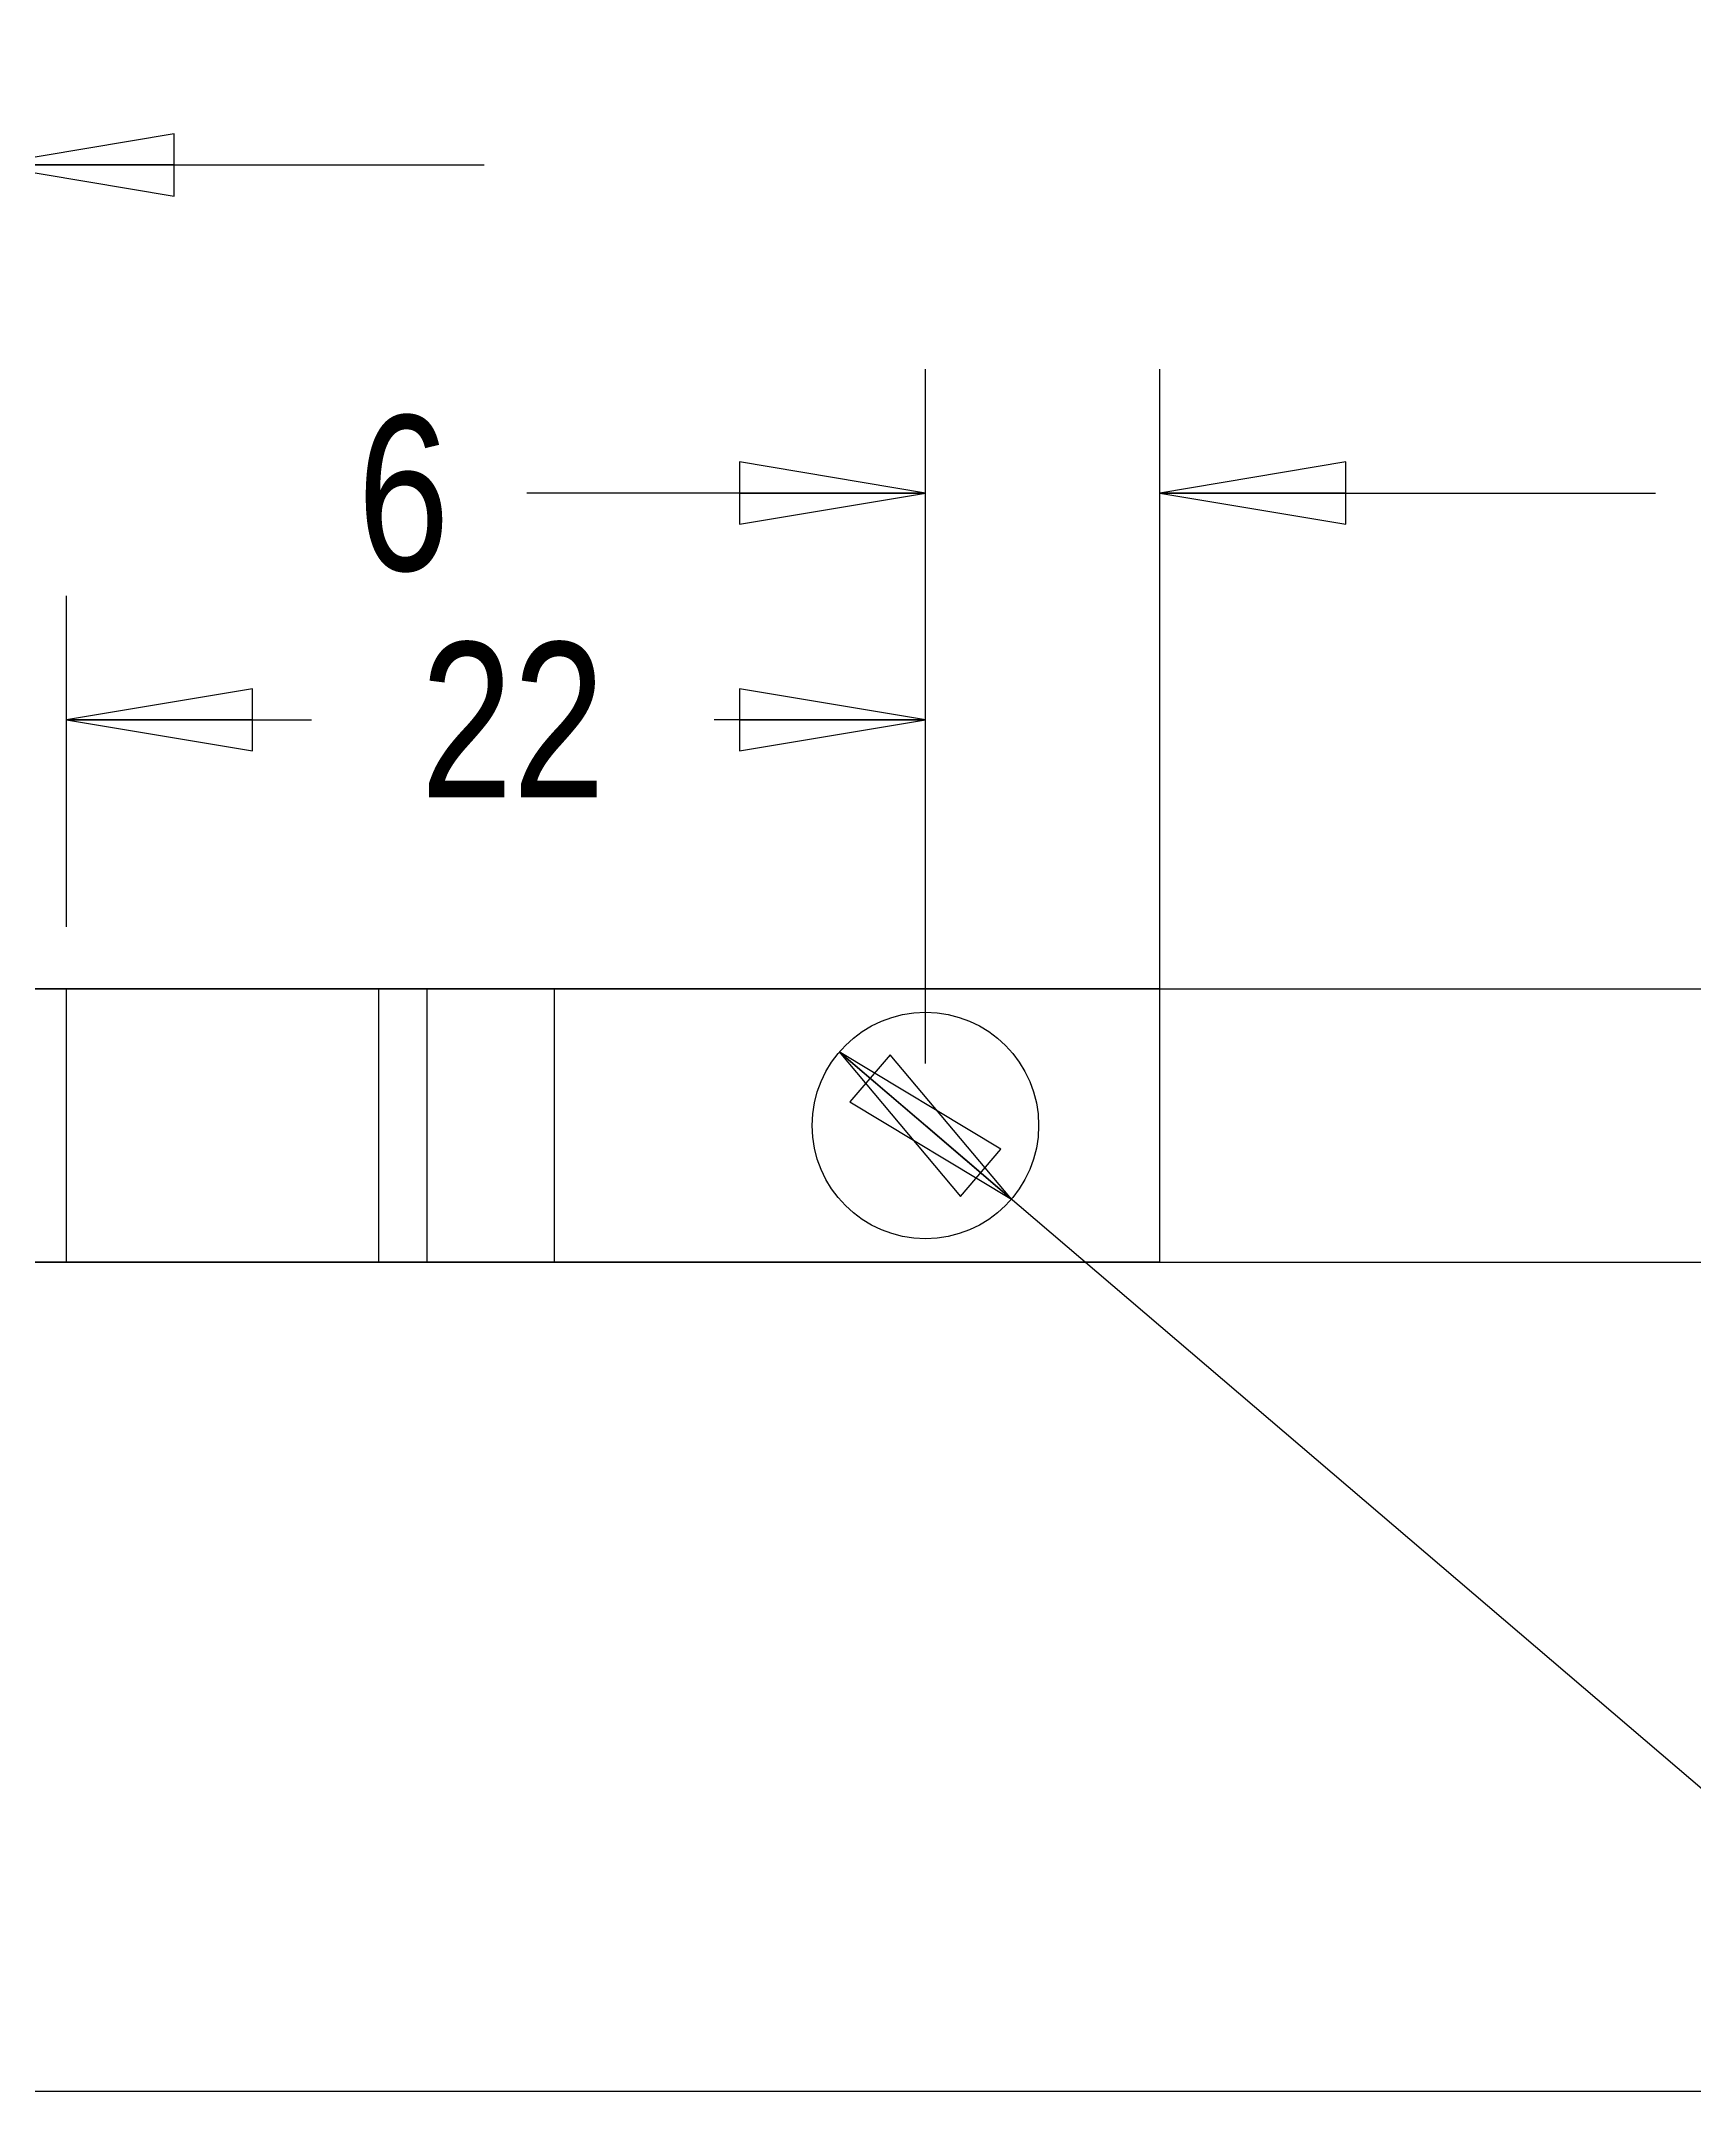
# Model space of a CAD drawing. Header units: millimetres. Extents: x 0 to 297, y 0 to 210.
# Drawn here: x 75.1 to 117.5, y 0 to 52.5 of the extents above; entities that cross this region are included whole.
import ezdxf

# ---------------------------------------------------------------- set-up
doc = ezdxf.new("R2010")
doc.units = ezdxf.units.MM
doc.header["$LTSCALE"] = 0.64311
doc.header["$MEASUREMENT"] = 0
doc.layers.get('0').update_dxf_attribs({"linetype": 'CONTINUOUS'})
doc.styles.get("Standard").update_dxf_attribs({"font": 'txt', "width": 0.8})
doc.styles.add('TEXTSTYLE_2', font='symbol_asme.ttf')
doc.dimstyles.new('DIMSTYLE_1', dxfattribs={"dimtxt": 0.15625, "dimasz": 0.1875, "dimexe": 0.125, "dimexo": 0.625, "dimgap": 0.078125, "dimtad": 1, "dimzin": 4, "dimtxsty": 'STANDARD', "dimblk": 'CLOSED', "dimblk1": 'CLOSED', "dimblk2": 'CLOSED', "dimcen": 2.5, "dimazin": 1, "dimtfac": 1, "dimtmove": 0, "dimatfit": 3, "dimldrblk": 'CLOSED', "dimtzin": 4})
doc.dimstyles.new('DIMSTYLE_2', dxfattribs={"dimtxt": 0.15625, "dimasz": 0.1875, "dimexe": 0.125, "dimexo": 0.625, "dimtad": 1, "dimzin": 4, "dimtxsty": 'STANDARD', "dimblk": 'CLOSED', "dimblk1": 'CLOSED', "dimblk2": 'CLOSED', "dimcen": 2.5, "dimazin": 1, "dimtfac": 1, "dimtmove": 0, "dimatfit": 2, "dimldrblk": 'CLOSED', "dimtzin": 4})

# ---------------------------------------------------------------- blocks, each defined once
blk = doc.blocks.new('_CLOSED')
at = {"color": 0, "linetype": 'ByBlock'}
for p, q in [((0, 0), (-1, 0.167)), ((-1, 0.167), (-1, -0.167)), ((-1, -0.167), (0, 0)), ((-1, 0), (0, 0))]:
    blk.add_line(p, q, dxfattribs=at)
blk = doc.blocks.new('*D1')
at = {"color": 2, "linetype": 'Continuous', "transparency": 16777216}
for p, q in [((143.751, 28.229), (143.751, 40.929)), ((63.357, 28.229), (146.926, 28.229)), ((63.357, 21.229), (146.926, 21.229)), ((143.751, 21.229), (143.751, 8.529))]:
    blk.add_line(p, q, dxfattribs=at)
at = {"color": 2, "linetype": 'Continuous', "transparency": 16777216, "xscale": 4.762499999999999, "yscale": 4.762499999999999, "zscale": 4.762499999999999}
for p, rotation in [((143.751, 28.229), -90.00000000000001), ((143.751, 21.229), 90)]:
    blk.add_blockref('_CLOSED', p, dxfattribs=dict(at, rotation=rotation))
at = {"color": 2, "linetype": 'Continuous', "transparency": 16777216, "insert": (143.751, 26.713), "char_height": 3.969, "width": 3.175, "attachment_point": 2, "line_spacing_factor": 0.9}
blk.add_mtext('7', dxfattribs=at)
blk = doc.blocks.new('*D12')
at = {"color": 2, "linetype": 'Continuous', "transparency": 16777216}
for p, q in [((61.77, 29.817), (61.77, 52.506)), ((73.77, 29.817), (73.77, 52.506)), ((61.77, 49.331), (49.07, 49.331)), ((73.77, 49.331), (86.47, 49.331))]:
    blk.add_line(p, q, dxfattribs=at)
at = {"color": 2, "linetype": 'Continuous', "transparency": 16777216, "xscale": 4.762499999999999, "yscale": 4.762499999999999, "zscale": 4.762499999999999}
blk.add_blockref('_CLOSED', (61.77, 49.331), dxfattribs=at)
at = {"color": 2, "linetype": 'Continuous', "transparency": 16777216, "xscale": 4.762499999999999, "yscale": 4.762499999999999, "zscale": 4.762499999999999, "rotation": 180}
blk.add_blockref('_CLOSED', (73.77, 49.331), dxfattribs=at)
at = {"color": 2, "linetype": 'Continuous', "transparency": 16777216, "insert": (67.77, 51.316), "char_height": 3.9688, "width": 6.35, "attachment_point": 2, "line_spacing_factor": 0.9}
blk.add_mtext('12', dxfattribs=at)
blk = doc.blocks.new('*D13')
at = {"color": 2, "linetype": 'Continuous', "transparency": 16777216}
for p, q in [((97.77, 26.317), (97.77, 44.104)), ((103.77, 26.317), (103.77, 44.104)), ((97.77, 40.929), (87.566, 40.929)), ((103.77, 40.929), (116.47, 40.929))]:
    blk.add_line(p, q, dxfattribs=at)
at = {"color": 2, "linetype": 'Continuous', "transparency": 16777216, "xscale": 4.762499999999999, "yscale": 4.762499999999999, "zscale": 4.762499999999999}
blk.add_blockref('_CLOSED', (97.77, 40.929), dxfattribs=at)
at = {"color": 2, "linetype": 'Continuous', "transparency": 16777216, "xscale": 4.762499999999999, "yscale": 4.762499999999999, "zscale": 4.762499999999999, "rotation": 180}
blk.add_blockref('_CLOSED', (103.77, 40.929), dxfattribs=at)
at = {"color": 2, "linetype": 'Continuous', "transparency": 16777216, "insert": (85.582, 42.913), "char_height": 3.969, "width": 3.175, "attachment_point": 3, "line_spacing_factor": 0.9}
blk.add_mtext('6', dxfattribs=at)
blk = doc.blocks.new('*D14')
at = {"color": 2, "linetype": 'Continuous', "transparency": 16777216}
for p, q in [((95.565, 26.613), (97.77, 24.729)), ((99.975, 22.845), (97.77, 24.729)), ((97.77, 24.729), (120.69, 5.148)), ((120.69, 5.148), (125.056, 5.148))]:
    blk.add_line(p, q, dxfattribs=at)
at = {"color": 2, "linetype": 'Continuous', "transparency": 16777216, "xscale": 4.762499999999999, "yscale": 4.762499999999999, "zscale": 4.762499999999999}
for p, rotation in [((95.565, 26.613), 139.4926690967), ((99.975, 22.845), -40.50733090329999)]:
    blk.add_blockref('_CLOSED', p, dxfattribs=dict(at, rotation=rotation))
at = {"color": 2, "linetype": 'Continuous', "transparency": 16777216, "insert": (127.04, 7.133), "char_height": 3.96875, "width": 14.20609, "attachment_point": 1, "line_spacing_factor": 0.9, "style": 'TEXTSTYLE_2'}
blk.add_mtext('?\\ftxt;{\\W0.8;5.8}', dxfattribs=at)
blk = doc.blocks.new('*D15')
at = {"color": 2, "linetype": 'Continuous', "transparency": 16777216}
for p, q in [((75.77, 29.817), (75.77, 38.294)), ((97.77, 26.317), (97.77, 38.294)), ((75.77, 35.119), (82.044, 35.119)), ((97.77, 35.119), (92.363, 35.119))]:
    blk.add_line(p, q, dxfattribs=at)
at = {"color": 2, "linetype": 'Continuous', "transparency": 16777216, "xscale": 4.762499999999999, "yscale": 4.762499999999999, "zscale": 4.762499999999999, "rotation": 180}
blk.add_blockref('_CLOSED', (75.77, 35.119), dxfattribs=at)
at = {"color": 2, "linetype": 'Continuous', "transparency": 16777216, "xscale": 4.762499999999999, "yscale": 4.762499999999999, "zscale": 4.762499999999999}
blk.add_blockref('_CLOSED', (97.77, 35.119), dxfattribs=at)
at = {"color": 2, "linetype": 'Continuous', "transparency": 16777216, "insert": (87.203, 37.103), "char_height": 3.9688, "width": 6.35, "attachment_point": 2, "line_spacing_factor": 0.9}
blk.add_mtext('22', dxfattribs=at)

msp = doc.modelspace()

# ---------------------------------------------------------------- linework, layer by layer
at = {"color": 7, "linetype": 'Continuous'}
for p, q in [((103.77, 28.229), (73.77, 28.229)), ((75.77, 21.229), (75.77, 28.229)), ((83.77, 21.229), (83.77, 28.229)), ((85.007, 21.229), (85.007, 28.229)), ((88.27, 21.229), (88.27, 28.229)), ((103.77, 21.229), (103.77, 28.229)), ((103.77, 21.229), (53.77, 21.229)), ((0, 0), (297, 0))]:
    msp.add_line(p, q, dxfattribs=at)
msp.add_circle((97.77, 24.729), 2.9, dxfattribs=at)

# ---------------------------------------------------------------- dimensions: what is measured, and where the dimension line sits
at = {"color": 2, "linetype": 'Continuous'}
for base, p1, p2, picture, middle in [((73.77, 49.331), (61.77, 28.229), (73.77, 28.229), '*D12', (68.166, 49.331)), ((97.77, 35.119), (75.77, 28.229), (97.77, 24.729), '*D15', (87.203, 35.119))]:
    dim = msp.add_linear_dim(base=base, p1=p1, p2=p2, dimstyle='DIMSTYLE_1', dxfattribs=at)
    dim.commit()
    dim.dimension.update_dxf_attribs({"geometry": picture, "text_midpoint": middle, "dimtype": 160})
for base, p1, p2, angle, picture, middle in [((97.77, 40.929), (103.77, 24.729), (97.77, 24.729), 180, '*D13', (83.995, 40.929)), ((143.751, 28.229), (61.77, 21.229), (61.77, 28.229), 90, '*D1', (143.751, 24.729))]:
    dim = msp.add_linear_dim(base=base, p1=p1, p2=p2, angle=angle, dimstyle='DIMSTYLE_1', dxfattribs=at)
    dim.commit()
    dim.dimension.update_dxf_attribs({"geometry": picture, "text_midpoint": middle, "dimtype": 160})
dim = msp.add_diameter_dim_2p(p1=(99.975, 22.845), p2=(95.565, 26.613), text='{\\fSymbol_ASME;\\W1.0;?}<>', dimstyle='DIMSTYLE_2', dxfattribs=at)
dim.commit()
dim.dimension.update_dxf_attribs({"geometry": '*D14', "text_midpoint": (134.143, 5.148), "dimtype": 163})

doc.saveas('drawing.dxf')
